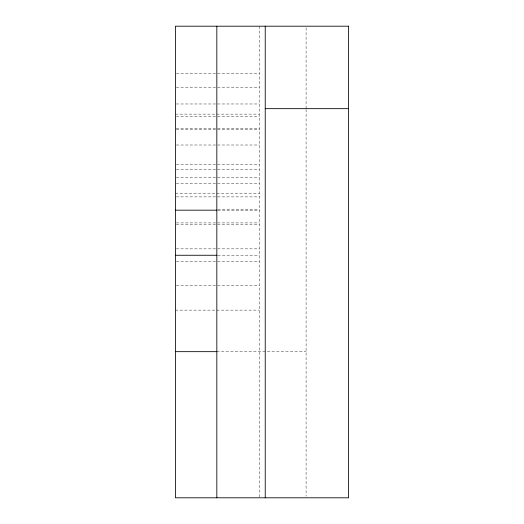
<?xml version="1.0" encoding="UTF-8"?>
<svg xmlns="http://www.w3.org/2000/svg" width="524" height="524" viewBox="0 0 524 524"><rect width="100%" height="100%" fill="white"/><g stroke="black" fill="none" stroke-linecap="round" stroke-linejoin="round"><path stroke-width="0.39" stroke-dasharray="2.62 1.97" d="M176.241 73.74L259.315 73.74M176.241 87.18L259.315 87.18M176.241 103.975L259.315 103.975M175.422 114.127L259.315 114.127M176.241 116.217L259.315 116.217M176.241 128.341L259.315 128.341M176.241 129.664L259.315 129.664M176.241 145.01L259.315 145.01M176.241 164.366L259.315 164.366M176.241 169.37L259.315 169.37M176.241 177.806L259.315 177.806M176.241 183.439L259.315 183.439M175.422 193.71L259.315 193.71M176.241 196.88L259.315 196.88M217.774 209.476L259.315 209.476M217.774 210.176L259.315 210.176M176.241 222.916L259.315 222.916M176.241 224.495L259.315 224.495M176.241 248.854L259.315 248.854M217.774 255.26L259.315 255.26M176.241 261.332L259.315 261.332M176.241 285.698L259.315 285.698M175.422 310.129L259.315 310.129M216.831 351.663L306.095 351.663M306.095 27.831L306.095 108.796M306.095 109.477L306.095 496.169M259.315 26.2L259.315 497.8"/><path stroke-width="0.79" d="M265.229 108.658L348.578 108.658M175.422 210.176L216.962 210.176M175.422 255.26L216.962 255.26M175.422 351.663L216.831 351.663M265.229 26.2L265.229 497.8M216.831 26.2L216.831 497.8M348.578 26.2L175.422 26.2L175.422 497.8L348.578 497.8L348.578 26.2"/></g></svg>
